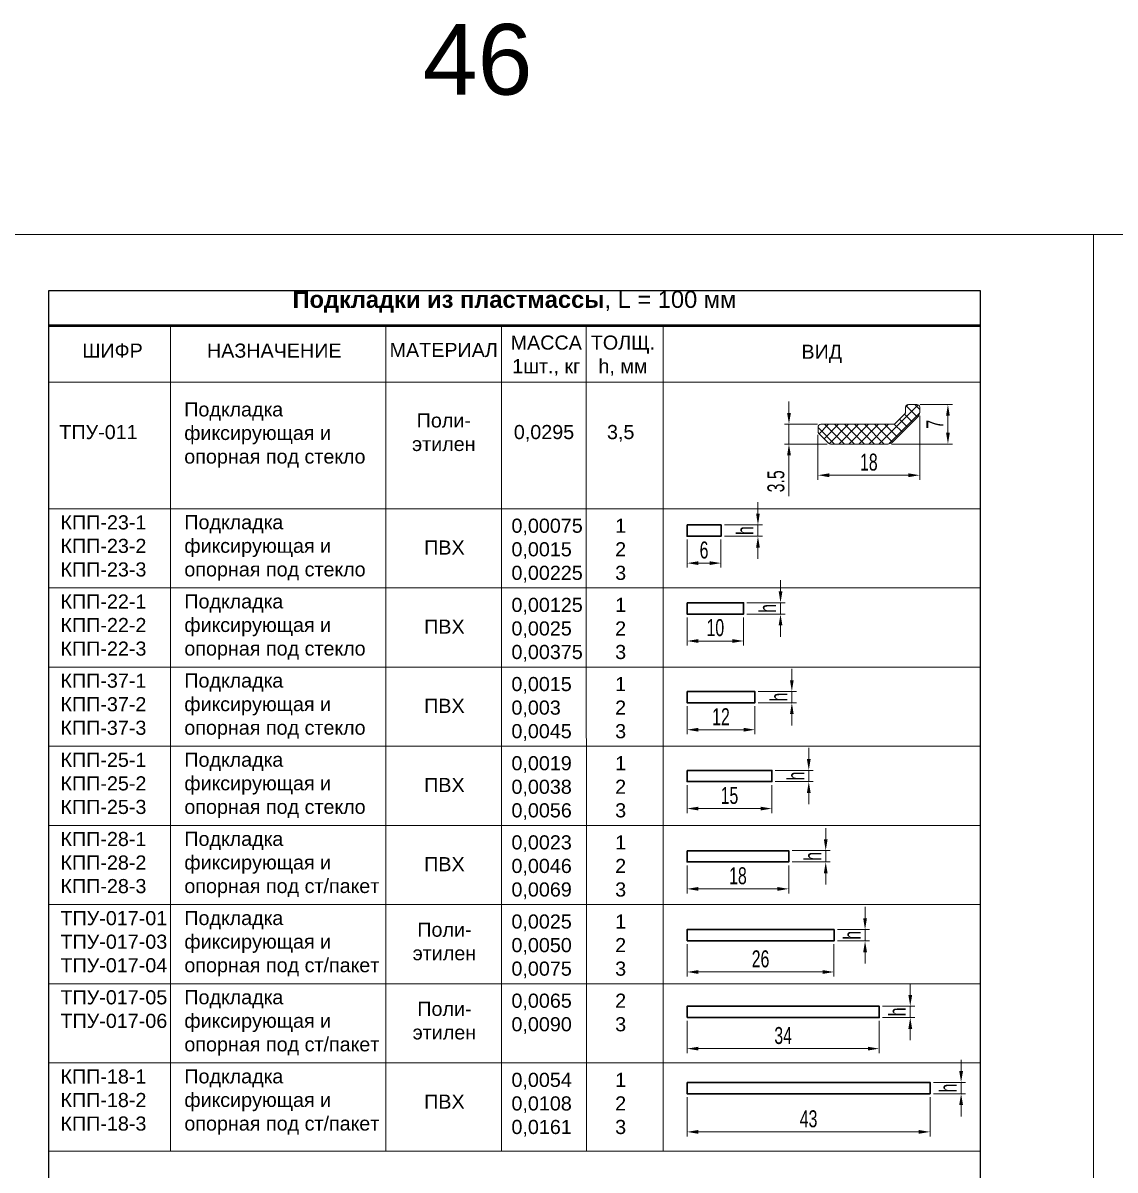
# Model space of a CAD drawing. Extents: x -37 to 4620, y -49 to 348.
# Drawn here: x 3590.5 to 3783.8, y 131.5 to 334.4 of the extents above; entities that cross this region are included whole.
import ezdxf

# ---------------------------------------------------------------- set-up
doc = ezdxf.new("R2010")
doc.units = 0
doc.header["$LTSCALE"] = 5
doc.layers.get('0').update_dxf_attribs({"linetype": 'CONTINUOUS', "lineweight": 30})
doc.layers.get('DEFPOINTS').update_dxf_attribs({"linetype": 'CONTINUOUS'})
for name, color, linetype, lineweight in [('3', 1, 'CONTINUOUS', 20), ('Dimentions', 5, 'CONTINUOUS', 15), ('Рамки', 1, 'CONTINUOUS', 15), ('Текстовый', 7, 'CONTINUOUS', 9), ('Уплотнители', 1, 'CONTINUOUS', 20), ('Штриховка', 1, 'CONTINUOUS', 5)]:
    doc.layers.add(name, color=color, linetype=linetype, lineweight=lineweight)
doc.layers.add('Скрытые', color=14, linetype='CONTINUOUS', plot=False)
doc.styles.add('3', font='RUSS.SHX', dxfattribs={"width": 0.7, "height": 3})
doc.styles.add('4', font='RUSS.shx', dxfattribs={"width": 0.7, "height": 3.5})
doc.styles.add('Каталожный', font='arial.ttf', dxfattribs={"height": 2.5})
doc.dimstyles.new('MX1$0', dxfattribs={"dimtxt": 2.5, "dimasz": 3, "dimexe": 1.3, "dimexo": 0.6, "dimgap": 0.6, "dimtad": 1, "dimdsep": 46, "dimtxsty": '4', "dimcen": 0, "dimclrd": 256, "dimclre": 256, "dimclrt": 256, "dimaunit": 1, "dimadec": 0, "dimazin": 0, "dimtfac": 1, "dimtmove": 0, "dimatfit": 3, "dimfxl": 1, "dimtvp": 1, "dimtolj": 1, "dimlwd": -1, "dimlwe": -1, "dimarcsym": 0})

# ---------------------------------------------------------------- blocks, each defined once
blk = doc.blocks.new('*D205')
at = {"layer": 'DEFPOINTS', "color": 0, "transparency": 16777216}
for p in [(3708.06, 158.45), (3742.06, 158.45), (3742.06, 152.95)]:
    blk.add_point(p, dxfattribs=at)
at = {"layer": 'Dimentions', "transparency": 16777216}
for p, q in [((3708.06, 157.85), (3708.06, 152.15)), ((3742.06, 157.85), (3742.06, 152.15)), ((3710.06, 152.95), (3740.06, 152.95))]:
    blk.add_line(p, q, dxfattribs=at)
for points in [[(3710.06, 153.28), (3710.06, 152.61), (3708.06, 152.95)], [(3740.06, 153.28), (3740.06, 152.61), (3742.06, 152.95)]]:
    blk.add_solid(points, dxfattribs=at)
at = {"layer": 'Dimentions', "transparency": 16777216, "insert": (3725.06, 155.25), "char_height": 3, "attachment_point": 5, "style": '3'}
blk.add_mtext('\\A1;34', dxfattribs=at)
blk = doc.blocks.new('*D206')
at = {"layer": 'DEFPOINTS', "color": 0, "transparency": 16777216}
for p in [(3708.06, 172.01), (3734.06, 172.01), (3734.06, 166.51)]:
    blk.add_point(p, dxfattribs=at)
at = {"layer": 'Dimentions', "transparency": 16777216}
for p, q in [((3708.06, 171.41), (3708.06, 165.71)), ((3734.06, 171.41), (3734.06, 165.71)), ((3710.06, 166.51), (3732.06, 166.51))]:
    blk.add_line(p, q, dxfattribs=at)
for points in [[(3710.06, 166.84), (3710.06, 166.17), (3708.06, 166.51)], [(3732.06, 166.84), (3732.06, 166.17), (3734.06, 166.51)]]:
    blk.add_solid(points, dxfattribs=at)
at = {"layer": 'Dimentions', "transparency": 16777216, "insert": (3721.06, 168.81), "char_height": 3, "attachment_point": 5, "style": '3'}
blk.add_mtext('\\A1;26', dxfattribs=at)
blk = doc.blocks.new('*D207')
at = {"layer": 'DEFPOINTS', "color": 0, "transparency": 16777216}
for p in [(3734.06, 174.01), (3734.06, 172.01), (3739.56, 172.01)]:
    blk.add_point(p, dxfattribs=at)
at = {"layer": 'Dimentions', "transparency": 16777216}
for p, q in [((3739.56, 176.01), (3739.56, 178.01)), ((3734.66, 174.01), (3740.36, 174.01)), ((3739.56, 174.01), (3739.56, 172.01)), ((3734.66, 172.01), (3740.36, 172.01)), ((3739.56, 170.01), (3739.56, 168.01))]:
    blk.add_line(p, q, dxfattribs=at)
for points in [[(3739.23, 176.01), (3739.9, 176.01), (3739.56, 174.01)], [(3739.23, 170.01), (3739.9, 170.01), (3739.56, 172.01)]]:
    blk.add_solid(points, dxfattribs=at)
at = {"layer": 'Dimentions', "transparency": 16777216, "insert": (3737.26, 173.01), "char_height": 3, "attachment_point": 5, "rotation": 90, "style": '3'}
blk.add_mtext('\\A1;h', dxfattribs=at)
blk = doc.blocks.new('*D208')
at = {"layer": 'DEFPOINTS', "color": 0, "transparency": 16777216}
for p in [(3718.06, 231.82), (3718.06, 229.82), (3724.6, 229.82)]:
    blk.add_point(p, dxfattribs=at)
at = {"layer": 'Dimentions', "transparency": 16777216}
for p, q in [((3724.6, 233.82), (3724.6, 235.82)), ((3718.66, 231.82), (3725.4, 231.82)), ((3724.6, 231.82), (3724.6, 229.82)), ((3718.66, 229.82), (3725.4, 229.82)), ((3724.6, 227.82), (3724.6, 225.82))]:
    blk.add_line(p, q, dxfattribs=at)
for points in [[(3724.27, 233.82), (3724.93, 233.82), (3724.6, 231.82)], [(3724.27, 227.82), (3724.93, 227.82), (3724.6, 229.82)]]:
    blk.add_solid(points, dxfattribs=at)
at = {"layer": 'Dimentions', "transparency": 16777216, "insert": (3722.3, 230.82), "char_height": 3, "attachment_point": 5, "rotation": 90, "style": '3'}
blk.add_mtext('\\A1;h', dxfattribs=at)
blk = doc.blocks.new('*D209')
at = {"layer": 'DEFPOINTS', "color": 0, "transparency": 16777216}
for p in [(3708.06, 144.97), (3751.06, 144.97), (3751.06, 138.22)]:
    blk.add_point(p, dxfattribs=at)
at = {"layer": 'Dimentions', "transparency": 16777216}
for p, q in [((3708.06, 144.37), (3708.06, 137.42)), ((3751.06, 144.37), (3751.06, 137.42)), ((3710.06, 138.22), (3749.06, 138.22))]:
    blk.add_line(p, q, dxfattribs=at)
for points in [[(3710.06, 138.55), (3710.06, 137.88), (3708.06, 138.22)], [(3749.06, 138.55), (3749.06, 137.88), (3751.06, 138.22)]]:
    blk.add_solid(points, dxfattribs=at)
at = {"layer": 'Dimentions', "transparency": 16777216, "insert": (3729.56, 140.52), "char_height": 3, "attachment_point": 5, "style": '3'}
blk.add_mtext('\\A1;43', dxfattribs=at)
blk = doc.blocks.new('*D210')
at = {"layer": 'DEFPOINTS', "color": 0, "transparency": 16777216}
for p in [(3708.06, 229.82), (3718.06, 229.82), (3718.06, 225.06)]:
    blk.add_point(p, dxfattribs=at)
at = {"layer": 'Dimentions', "transparency": 16777216}
for p, q in [((3708.06, 229.22), (3708.06, 224.26)), ((3718.06, 229.22), (3718.06, 224.26)), ((3710.06, 225.06), (3716.06, 225.06))]:
    blk.add_line(p, q, dxfattribs=at)
for points in [[(3710.06, 225.4), (3710.06, 224.73), (3708.06, 225.06)], [(3716.06, 225.4), (3716.06, 224.73), (3718.06, 225.06)]]:
    blk.add_solid(points, dxfattribs=at)
at = {"layer": 'Dimentions', "transparency": 16777216, "insert": (3713.06, 227.41), "char_height": 3, "attachment_point": 5, "style": '3'}
blk.add_mtext('\\A1;10', dxfattribs=at)
blk = doc.blocks.new('*D211')
at = {"layer": 'DEFPOINTS', "color": 0, "transparency": 16777216}
for p in [(3714.06, 245.6), (3714.06, 243.6), (3720.6, 243.6)]:
    blk.add_point(p, dxfattribs=at)
at = {"layer": 'Dimentions', "transparency": 16777216}
for p, q in [((3720.6, 247.6), (3720.6, 249.6)), ((3714.66, 245.6), (3721.4, 245.6)), ((3720.6, 245.6), (3720.6, 243.6)), ((3714.66, 243.6), (3721.4, 243.6)), ((3720.6, 241.6), (3720.6, 239.6))]:
    blk.add_line(p, q, dxfattribs=at)
for points in [[(3720.27, 247.6), (3720.93, 247.6), (3720.6, 245.6)], [(3720.27, 241.6), (3720.93, 241.6), (3720.6, 243.6)]]:
    blk.add_solid(points, dxfattribs=at)
at = {"layer": 'Dimentions', "transparency": 16777216, "insert": (3718.3, 244.6), "char_height": 3, "attachment_point": 5, "rotation": 90, "style": '3'}
blk.add_mtext('\\A1;h', dxfattribs=at)
blk = doc.blocks.new('*D212')
at = {"layer": 'DEFPOINTS', "color": 0, "transparency": 16777216}
for p in [(3708.06, 243.6), (3714.06, 243.6), (3714.06, 238.84)]:
    blk.add_point(p, dxfattribs=at)
at = {"layer": 'Dimentions', "transparency": 16777216}
for p, q in [((3708.06, 243), (3708.06, 238.04)), ((3714.06, 243), (3714.06, 238.04)), ((3710.06, 238.84), (3712.06, 238.84))]:
    blk.add_line(p, q, dxfattribs=at)
for points in [[(3710.06, 239.17), (3710.06, 238.51), (3708.06, 238.84)], [(3712.06, 239.17), (3712.06, 238.51), (3714.06, 238.84)]]:
    blk.add_solid(points, dxfattribs=at)
at = {"layer": 'Dimentions', "transparency": 16777216, "insert": (3711.06, 241.14), "char_height": 3, "attachment_point": 5, "style": '3'}
blk.add_mtext('\\A1;6', dxfattribs=at)
blk = doc.blocks.new('*D213')
at = {"layer": 'DEFPOINTS', "color": 0, "transparency": 16777216}
for p in [(3723.06, 202.18), (3723.06, 200.18), (3729.6, 200.18)]:
    blk.add_point(p, dxfattribs=at)
at = {"layer": 'Dimentions', "transparency": 16777216}
for p, q in [((3729.6, 204.18), (3729.6, 206.18)), ((3723.66, 202.18), (3730.4, 202.18)), ((3729.6, 202.18), (3729.6, 200.18)), ((3723.66, 200.18), (3730.4, 200.18)), ((3729.6, 198.18), (3729.6, 196.18))]:
    blk.add_line(p, q, dxfattribs=at)
for points in [[(3729.27, 204.18), (3729.93, 204.18), (3729.6, 202.18)], [(3729.27, 198.18), (3729.93, 198.18), (3729.6, 200.18)]]:
    blk.add_solid(points, dxfattribs=at)
at = {"layer": 'Dimentions', "transparency": 16777216, "insert": (3727.3, 201.18), "char_height": 3, "attachment_point": 5, "rotation": 90, "style": '3'}
blk.add_mtext('\\A1;h', dxfattribs=at)
blk = doc.blocks.new('*D214')
at = {"layer": 'DEFPOINTS', "color": 0, "transparency": 16777216}
for p in [(3708.06, 200.18), (3723.06, 200.18), (3723.06, 195.42)]:
    blk.add_point(p, dxfattribs=at)
at = {"layer": 'Dimentions', "transparency": 16777216}
for p, q in [((3708.06, 199.58), (3708.06, 194.62)), ((3723.06, 199.58), (3723.06, 194.62)), ((3710.06, 195.42), (3721.06, 195.42))]:
    blk.add_line(p, q, dxfattribs=at)
for points in [[(3710.06, 195.75), (3710.06, 195.08), (3708.06, 195.42)], [(3721.06, 195.75), (3721.06, 195.08), (3723.06, 195.42)]]:
    blk.add_solid(points, dxfattribs=at)
at = {"layer": 'Dimentions', "transparency": 16777216, "insert": (3715.56, 197.72), "char_height": 3, "attachment_point": 5, "style": '3'}
blk.add_mtext('\\A1;15', dxfattribs=at)
blk = doc.blocks.new('*D215')
at = {"layer": 'DEFPOINTS', "color": 0, "transparency": 16777216}
for p in [(3726.06, 187.97), (3726.06, 185.97), (3732.6, 185.97)]:
    blk.add_point(p, dxfattribs=at)
at = {"layer": 'Dimentions', "transparency": 16777216}
for p, q in [((3732.6, 189.97), (3732.6, 191.97)), ((3726.66, 187.97), (3733.4, 187.97)), ((3732.6, 187.97), (3732.6, 185.97)), ((3726.66, 185.97), (3733.4, 185.97)), ((3732.6, 183.97), (3732.6, 181.97))]:
    blk.add_line(p, q, dxfattribs=at)
for points in [[(3732.27, 189.97), (3732.93, 189.97), (3732.6, 187.97)], [(3732.27, 183.97), (3732.93, 183.97), (3732.6, 185.97)]]:
    blk.add_solid(points, dxfattribs=at)
at = {"layer": 'Dimentions', "transparency": 16777216, "insert": (3730.3, 186.97), "char_height": 3, "attachment_point": 5, "rotation": 90, "style": '3'}
blk.add_mtext('\\A1;h', dxfattribs=at)
blk = doc.blocks.new('*D216')
at = {"layer": 'DEFPOINTS', "color": 0, "transparency": 16777216}
for p in [(3708.06, 185.97), (3726.06, 185.97), (3726.06, 181.21)]:
    blk.add_point(p, dxfattribs=at)
at = {"layer": 'Dimentions', "transparency": 16777216}
for p, q in [((3708.06, 185.37), (3708.06, 180.41)), ((3726.06, 185.37), (3726.06, 180.41)), ((3710.06, 181.21), (3724.06, 181.21))]:
    blk.add_line(p, q, dxfattribs=at)
for points in [[(3710.06, 181.54), (3710.06, 180.87), (3708.06, 181.21)], [(3724.06, 181.54), (3724.06, 180.87), (3726.06, 181.21)]]:
    blk.add_solid(points, dxfattribs=at)
at = {"layer": 'Dimentions', "transparency": 16777216, "insert": (3717.06, 183.51), "char_height": 3, "attachment_point": 5, "style": '3'}
blk.add_mtext('\\A1;18', dxfattribs=at)
blk = doc.blocks.new('*D217')
at = {"layer": 'DEFPOINTS', "color": 0, "transparency": 16777216}
for p in [(3742.06, 160.45), (3742.06, 158.45), (3747.56, 158.45)]:
    blk.add_point(p, dxfattribs=at)
at = {"layer": 'Dimentions', "transparency": 16777216}
for p, q in [((3747.56, 162.45), (3747.56, 164.45)), ((3742.66, 160.45), (3748.36, 160.45)), ((3747.56, 160.45), (3747.56, 158.45)), ((3742.66, 158.45), (3748.36, 158.45)), ((3747.56, 156.45), (3747.56, 154.45))]:
    blk.add_line(p, q, dxfattribs=at)
for points in [[(3747.23, 162.45), (3747.9, 162.45), (3747.56, 160.45)], [(3747.23, 156.45), (3747.9, 156.45), (3747.56, 158.45)]]:
    blk.add_solid(points, dxfattribs=at)
at = {"layer": 'Dimentions', "transparency": 16777216, "insert": (3745.26, 159.45), "char_height": 3, "attachment_point": 5, "rotation": 90, "style": '3'}
blk.add_mtext('\\A1;h', dxfattribs=at)
blk = doc.blocks.new('*D218')
at = {"layer": 'DEFPOINTS', "color": 0, "transparency": 16777216}
for p in [(3751.06, 146.97), (3751.06, 144.97), (3756.56, 144.97)]:
    blk.add_point(p, dxfattribs=at)
at = {"layer": 'Dimentions', "transparency": 16777216}
for p, q in [((3756.56, 148.97), (3756.56, 150.97)), ((3751.66, 146.97), (3757.36, 146.97)), ((3756.56, 146.97), (3756.56, 144.97)), ((3751.66, 144.97), (3757.36, 144.97)), ((3756.56, 142.97), (3756.56, 140.97))]:
    blk.add_line(p, q, dxfattribs=at)
for points in [[(3756.23, 148.97), (3756.9, 148.97), (3756.56, 146.97)], [(3756.23, 142.97), (3756.9, 142.97), (3756.56, 144.97)]]:
    blk.add_solid(points, dxfattribs=at)
at = {"layer": 'Dimentions', "transparency": 16777216, "insert": (3754.26, 145.97), "char_height": 3, "attachment_point": 5, "rotation": 90, "style": '3'}
blk.add_mtext('\\A1;h', dxfattribs=at)
blk = doc.blocks.new('*D219')
at = {"layer": 'DEFPOINTS', "color": 0, "transparency": 16777216}
for p in [(3708.06, 214.13), (3720.06, 214.13), (3720.06, 209.37)]:
    blk.add_point(p, dxfattribs=at)
at = {"layer": 'Dimentions', "transparency": 16777216}
for p, q in [((3708.06, 213.53), (3708.06, 208.57)), ((3720.06, 213.53), (3720.06, 208.57)), ((3710.06, 209.37), (3718.06, 209.37))]:
    blk.add_line(p, q, dxfattribs=at)
for points in [[(3710.06, 209.7), (3710.06, 209.03), (3708.06, 209.37)], [(3718.06, 209.7), (3718.06, 209.03), (3720.06, 209.37)]]:
    blk.add_solid(points, dxfattribs=at)
at = {"layer": 'Dimentions', "transparency": 16777216, "insert": (3714.06, 211.67), "char_height": 3, "attachment_point": 5, "style": '3'}
blk.add_mtext('\\A1;12', dxfattribs=at)
blk = doc.blocks.new('*D220')
at = {"layer": 'DEFPOINTS', "color": 0, "transparency": 16777216}
for p in [(3720.06, 216.13), (3720.06, 214.13), (3726.6, 214.13)]:
    blk.add_point(p, dxfattribs=at)
at = {"layer": 'Dimentions', "transparency": 16777216}
for p, q in [((3726.6, 218.13), (3726.6, 220.13)), ((3720.66, 216.13), (3727.4, 216.13)), ((3726.6, 216.13), (3726.6, 214.13)), ((3720.66, 214.13), (3727.4, 214.13)), ((3726.6, 212.13), (3726.6, 210.13))]:
    blk.add_line(p, q, dxfattribs=at)
for points in [[(3726.27, 218.13), (3726.93, 218.13), (3726.6, 216.13)], [(3726.27, 212.13), (3726.93, 212.13), (3726.6, 214.13)]]:
    blk.add_solid(points, dxfattribs=at)
at = {"layer": 'Dimentions', "transparency": 16777216, "insert": (3724.3, 215.13), "char_height": 3, "attachment_point": 5, "rotation": 90, "style": '3'}
blk.add_mtext('\\A1;h', dxfattribs=at)
blk = doc.blocks.new('*D221')
at = {"layer": 'DEFPOINTS', "color": 0, "transparency": 16777216}
for p in [(3749.23, 265.49), (3731.23, 262.11), (3731.23, 254.39)]:
    blk.add_point(p, dxfattribs=at)
at = {"layer": 'Dimentions', "transparency": 16777216}
for p, q in [((3749.23, 264.89), (3749.23, 253.59)), ((3731.23, 261.51), (3731.23, 253.59)), ((3747.23, 254.39), (3733.23, 254.39))]:
    blk.add_line(p, q, dxfattribs=at)
for points in [[(3733.23, 254.72), (3733.23, 254.05), (3731.23, 254.39)], [(3747.23, 254.72), (3747.23, 254.05), (3749.23, 254.39)]]:
    blk.add_solid(points, dxfattribs=at)
at = {"layer": 'Dimentions', "transparency": 16777216, "insert": (3740.23, 256.69), "char_height": 3, "attachment_point": 5, "style": '3'}
blk.add_mtext('\\A1;18', dxfattribs=at)
blk = doc.blocks.new('*D222')
at = {"layer": 'DEFPOINTS', "color": 0, "transparency": 16777216}
for p in [(3748.73, 266.91), (3743.65, 259.91), (3754.23, 259.91)]:
    blk.add_point(p, dxfattribs=at)
at = {"layer": 'Dimentions', "transparency": 16777216}
for p, q in [((3749.33, 266.91), (3755.03, 266.91)), ((3754.23, 264.91), (3754.23, 261.91)), ((3744.25, 259.91), (3755.03, 259.91))]:
    blk.add_line(p, q, dxfattribs=at)
for points in [[(3753.9, 264.91), (3754.56, 264.91), (3754.23, 266.91)], [(3753.9, 261.91), (3754.56, 261.91), (3754.23, 259.91)]]:
    blk.add_solid(points, dxfattribs=at)
at = {"layer": 'Dimentions', "transparency": 16777216, "insert": (3751.93, 263.41), "char_height": 3, "attachment_point": 5, "rotation": 90, "style": '3'}
blk.add_mtext('\\A1;7', dxfattribs=at)
blk = doc.blocks.new('*D223')
at = {"layer": 'DEFPOINTS', "color": 0, "transparency": 16777216}
for p in [(3726.09, 263.41), (3731.73, 263.41), (3733.44, 259.91)]:
    blk.add_point(p, dxfattribs=at)
at = {"layer": 'Dimentions', "transparency": 16777216}
for p, q in [((3726.09, 265.41), (3726.09, 267.41)), ((3731.13, 263.41), (3725.29, 263.41)), ((3726.09, 263.41), (3726.09, 259.91)), ((3732.84, 259.91), (3725.29, 259.91)), ((3726.09, 257.91), (3726.09, 250.71))]:
    blk.add_line(p, q, dxfattribs=at)
for points in [[(3725.76, 265.41), (3726.43, 265.41), (3726.09, 263.41)], [(3725.76, 257.91), (3726.43, 257.91), (3726.09, 259.91)]]:
    blk.add_solid(points, dxfattribs=at)
at = {"layer": 'Dimentions', "transparency": 16777216, "insert": (3723.79, 253.31), "char_height": 3, "attachment_point": 5, "rotation": 90, "style": '3'}
blk.add_mtext('\\A1;3.5', dxfattribs=at)

msp = doc.modelspace()

# ---------------------------------------------------------------- hatches: boundary and pattern name
at = {"layer": 'Штриховка', "lineweight": 5}
h = msp.add_hatch(dxfattribs=at)
h.set_pattern_fill('ANSI37', color=256, scale=10, angle=180, style=0)
h.set_pattern_definition([(225, (-1011.0515, 2597.3906), (0.88388348, -0.88388348), []), (315, (-1011.0515, 2597.3906), (0.88388348, 0.88388348), [])])
edge = h.paths.add_edge_path()
edge.add_arc((3747.231, 266.407), 0.5, 90, 180, ccw=False)
edge.add_line((3747.231, 266.907), (3748.731, 266.907))
edge.add_arc((3748.731, 266.407), 0.5, 0, 90, ccw=False)
edge.add_line((3749.231, 266.407), (3749.231, 265.492))
edge.add_arc((3748.231, 265.492), 1, -45, 0, ccw=False)
edge.add_line((3748.939, 264.785), (3744.353, 260.2))
edge.add_arc((3743.646, 260.907), 1, 270, 315, ccw=False)
edge.add_line((3743.646, 259.907), (3733.44, 259.907))
edge.add_arc((3733.44, 260.407), 0.5, 225, 270, ccw=False)
edge.add_line((3733.087, 260.053), (3731.38, 261.76))
edge.add_arc((3731.733, 262.114), 0.5, 180, 225, ccw=False)
edge.add_line((3731.233, 262.114), (3731.233, 262.907))
edge.add_arc((3731.733, 262.907), 0.5, 90, 180, ccw=False)
edge.add_line((3731.733, 263.407), (3744.524, 263.407))
edge.add_arc((3744.524, 263.907), 0.5, 270, 315)
edge.add_line((3744.878, 263.553), (3746.585, 265.26))
edge.add_arc((3746.231, 265.614), 0.5, 315, 360)
edge.add_line((3746.731, 265.614), (3746.731, 266.407))

# ---------------------------------------------------------------- linework, layer by layer
at = {"linetype": 'Continuous', "lineweight": 50}
msp.add_line((3595, 280.874, 0.081), (3760, 280.88, 0.114), dxfattribs=at)
at = {"elevation": 0.081}
for points in [[(3708.065, 245.6), (3714.065, 245.6), (3714.065, 243.6), (3708.065, 243.6)], [(3708.065, 231.825), (3718.065, 231.825), (3718.065, 229.825), (3708.065, 229.825)], [(3708.065, 216.128), (3720.065, 216.128), (3720.065, 214.128), (3708.065, 214.128)], [(3708.065, 202.178), (3723.065, 202.178), (3723.065, 200.178), (3708.065, 200.178)], [(3708.065, 187.966), (3726.065, 187.966), (3726.065, 185.966), (3708.065, 185.966)], [(3708.065, 172.007), (3734.065, 172.007), (3734.065, 174.007), (3708.065, 174.007)], [(3708.065, 158.448), (3742.065, 158.448), (3742.065, 160.448), (3708.065, 160.448)], [(3708.065, 146.973), (3708.065, 144.973), (3751.065, 144.973), (3751.065, 146.973)]]:
    msp.add_lwpolyline(points, close=True, dxfattribs=at)
at = {"layer": '3', "color": 0, "linetype": 'Continuous'}
msp.add_line((3595, 270.874, -764.663), (3760, 270.874, 0.081), dxfattribs=at)
at = {"layer": 'Рамки', "linetype": 'Continuous'}
for p, q in [((3594.991, 280.874, 0.081), (3595, 134.81, 0.081)), ((3616.626, 280.876, 0.081), (3616.635, 134.81, 0.081)), ((3654.729, 280.879, 0.081), (3654.738, 134.81, 0.081)), ((3675.22, 280.875, 0.081), (3675.229, 134.81, 0.081)), ((3690.22, 280.875, 0.081), (3690.229, 134.81, 0.081)), ((3703.796, 280.875, 0.081), (3703.806, 134.81, 0.081)), ((3759.991, 280.88, 0.081), (3760, 134.81, 0.081)), ((3594.992, 248.456, 0.081), (3760, 248.457, 0.081)), ((3594.993, 234.452, 0.081), (3760.001, 234.452, 0.081)), ((3594.993, 220.447, 0.081), (3760.001, 220.447, 0.081)), ((3594.986, 206.442, 0.081), (3759.994, 206.443, 0.081)), ((3594.993, 192.437, 0.081), (3760.001, 192.438, 0.081)), ((3594.993, 178.432, 0.081), (3760.001, 178.433, 0.081)), ((3594.993, 164.427, 0.081), (3760.001, 164.428, 0.081)), ((3594.993, 150.423, 0.081), (3760.001, 150.423, 0.081)), ((3594.993, 134.81, 0.081), (3760.001, 134.81, 0.081))]:
    msp.add_line(p, q, dxfattribs=at)
for points in [[(3780, 297), (3570, 297), (3570, 0), (3780, 0)], [(3780, 297), (3990, 297), (3990, 0), (3780, 0)]]:
    msp.add_lwpolyline(points, close=True, dxfattribs=at)
at = {"layer": 'Скрытые', "linetype": 'Continuous'}
msp.add_lwpolyline([(3760, 10), (3760, 287), (3595, 287), (3595, 10)], close=True, dxfattribs=at)
at = {"layer": 'Уплотнители', "elevation": -26.662}
msp.add_lwpolyline([(3746.731, 266.407, -0.4142136), (3747.231, 266.907), (3748.731, 266.907, -0.4142136), (3749.231, 266.407), (3749.231, 265.492, -0.1989124), (3748.939, 264.785), (3744.353, 260.2, -0.1989124), (3743.646, 259.907), (3733.44, 259.907, -0.1989124), (3733.087, 260.053), (3731.38, 261.76, -0.1989124), (3731.233, 262.114), (3731.233, 262.907, -0.4142136), (3731.733, 263.407), (3744.524, 263.407, 0.1989124), (3744.878, 263.553), (3746.585, 265.26, 0.1989124), (3746.731, 265.614)], format="xyb", close=True, dxfattribs=at)

# ---------------------------------------------------------------- texts
at = {"layer": 'Скрытые', "linetype": 'Continuous', "insert": (3652.052, 334.219), "char_height": 17.5, "width": 37.86037, "attachment_point": 1, "style": 'Каталожный'}
msp.add_mtext('\\pxqc;{\\H0.71429x;46}', dxfattribs=at)
at = {"layer": 'Текстовый', "color": 1, "linetype": 'Continuous', "style": 'Каталожный'}
for s, insert, char_height, width, attachment_point in [('\\pxqc;{\\fArial|b1|i0|c204|p34;\\C256;Подкладки из пластмассы\\fArial|b0|i0|c204|p34;, L = 100 мм }', (3595, 287), 3, 165, 1), ('\\pxqc;МАССА\\P1шт., кг', (3674.127, 279.109, 0.081), 2.5, 18, 1), ('\\pxqc;ТОЛЩ.\\Ph, мм', (3687.703, 279.109, 0.081), 2.5, 18, 1), ('\\pxqc;ШИФР', (3595, 277.684, 0.081), 2.5, 22.72496, 1), ('\\pxqc;НАЗНАЧЕНИЕ', (3616.645, 277.685, 0.081), 2.5, 36.67929, 1), ('\\pxqc;МАТЕРИАЛ', (3654.729, 277.801, 0.081), 2.5, 20.4905, 1), ('\\pxqc;ВИД', (3731.898, 275.874, 0.081), 2.5, 56.20339, 5), ('\\pxql;Подкладка фиксирующая и опорная под стекло', (3619.046, 267.29, 0.081), 2.5, 34.90204, 1), ('\\pxqc;Поли-\\Pэтилен', (3664.996, 265.339, 0.081), 2.5, 20.46562, 2), ('\\pxql;ТПУ-011', (3596.946, 263.28, 0.081), 2.5, 15.84446, 1), ('\\pxqc;0,0295', (3682.729, 263.28, 0.081), 2.5, 15, 2), ('\\pxqc;3,5', (3696.305, 263.28, 0.081), 2.5, 15, 2), ('\\pxql;КПП-23-1\\PКПП-23-2\\PКПП-23-3', (3597.144, 247.308, 0.081), 2.5, 19.54374, 1), ('\\pxql;Подкладка фиксирующая и опорная под стекло', (3619.066, 247.33, 0.081), 2.5, 34.90204, 1), ('\\pxql;0,00075\\P0,0015\\P0,00225', (3676.967, 246.708, 0.081), 2.5, 19.54374, 1), ('\\pxqc;1\\P2\\P3', (3688.799, 246.708, 0.081), 2.5, 15, 1), ('\\pxqc;ПВХ', (3665.104, 242.852, 0.081), 2.5, 20.64323, 2), ('\\pxql;КПП-22-1\\PКПП-22-2\\PКПП-22-3', (3597.144, 233.304, 0.081), 2.5, 19.54374, 1), ('\\pxql;Подкладка фиксирующая и опорная под стекло', (3619.066, 233.326, 0.081), 2.5, 34.90204, 1), ('\\pxql;0,00125\\P0,0025\\P0,00375', (3676.967, 232.703, 0.081), 2.5, 19.54374, 1), ('\\pxqc;1\\P2\\P3', (3688.799, 232.703, 0.081), 2.5, 15, 1), ('\\pxqc;ПВХ', (3665.104, 228.848, 0.081), 2.5, 20.64323, 2), ('\\pxql;КПП-37-1\\PКПП-37-2\\PКПП-37-3', (3597.137, 219.299, 0.081), 2.5, 19.54374, 1), ('\\pxql;Подкладка фиксирующая и опорная под стекло', (3619.059, 219.321, 0.081), 2.5, 34.90204, 1), ('\\pxql;0,0015\\P0,003\\P0,0045', (3676.961, 218.698, 0.081), 2.5, 19.54374, 1), ('\\pxqc;1\\P2\\P3', (3688.792, 218.698, 0.081), 2.5, 15, 1), ('\\pxqc;ПВХ', (3665.098, 214.843, 0.081), 2.5, 20.64323, 2), ('\\pxql;КПП-25-1\\PКПП-25-2\\PКПП-25-3', (3597.144, 205.294, 0.081), 2.5, 19.54374, 1), ('\\pxql;Подкладка фиксирующая и опорная под стекло', (3619.066, 205.316, 0.081), 2.5, 34.90204, 1), ('\\pxql;0,0019\\P0,0038\\P0,0056', (3676.968, 204.693, 0.081), 2.5, 19.54374, 1), ('\\pxqc;1\\P2\\P3', (3688.799, 204.693, 0.081), 2.5, 15, 1), ('\\pxqc;ПВХ', (3665.105, 200.838, 0.081), 2.5, 20.64323, 2), ('\\pxql;КПП-28-1\\PКПП-28-2\\PКПП-28-3', (3597.144, 191.289, 0.081), 2.5, 19.54374, 1), ('\\pxql;Подкладка фиксирующая и опорная под ст/пакет', (3619.066, 191.311, 0.081), 2.5, 34.90204, 1), ('\\pxql;0,0023\\P0,0046\\P0,0069', (3676.968, 190.688, 0.081), 2.5, 19.54374, 1), ('\\pxqc;1\\P2\\P3', (3688.799, 190.688, 0.081), 2.5, 15, 1), ('\\pxqc;ПВХ', (3665.105, 186.833, 0.081), 2.5, 20.64323, 2), ('\\pxql;ТПУ-017-01\\PТПУ-017-03\\PТПУ-017-04', (3597.144, 177.284, 0.081), 2.5, 19.54374, 1), ('\\pxql;Подкладка фиксирующая и опорная под ст/пакет', (3619.067, 177.306, 0.081), 2.5, 34.90204, 1), ('\\pxql;0,0025\\P0,0050\\P0,0075', (3676.968, 176.684, 0.081), 2.5, 19.54374, 1), ('\\pxqc;1\\P2\\P3', (3688.799, 176.684, 0.081), 2.5, 15, 1), ('\\pxqc;Поли-\\Pэтилен', (3665.105, 175.246, 0.081), 2.5, 20.64323, 2), ('\\pxql;ТПУ-017-05\\PТПУ-017-06', (3597.144, 163.28, 0.081), 2.5, 19.54374, 1), ('\\pxql;Подкладка фиксирующая и опорная под ст/пакет', (3619.068, 163.302, 0.081), 2.5, 34.90204, 1), ('\\pxql;0,0065\\P0,0090', (3676.968, 162.679, 0.081), 2.5, 19.54374, 1), ('\\pxqc;2\\P3', (3688.799, 162.679, 0.081), 2.5, 15, 1), ('\\pxqc;Поли-\\Pэтилен', (3665.105, 161.241, 0.081), 2.5, 20.64323, 2), ('\\pxql;КПП-18-1\\PКПП-18-2\\PКПП-18-3', (3597.144, 149.275, 0.081), 2.5, 19.54374, 1), ('\\pxql;Подкладка фиксирующая и опорная под ст/пакет', (3619.068, 149.297, 0.081), 2.5, 34.90204, 1), ('\\pxql;0,0054\\P0,0108\\P0,0161', (3676.968, 148.674, 0.081), 2.5, 19.54374, 1), ('\\pxqc;1\\P2\\P3', (3688.799, 148.674, 0.081), 2.5, 15, 1), ('\\pxqc;ПВХ', (3665.105, 144.819, 0.081), 2.5, 20.64323, 2)]:
    msp.add_mtext(s, dxfattribs=dict(at, insert=insert, char_height=char_height, width=width, attachment_point=attachment_point))

# ---------------------------------------------------------------- dimensions: what is measured, and where the dimension line sits
at = {"layer": 'Dimentions'}
dim = msp.add_linear_dim(base=(3726.094, 263.407, -26.662), p1=(3733.44, 259.907, -26.662), p2=(3731.733, 263.407, -26.662), angle=90, dimstyle='MX1$0', override={"dimasz": 2, "dimexe": 0.8, "dimgap": 0.8, "dimlfac": 1, "dimtxsty": '3'}, dxfattribs=at)
dim.commit()
dim.dimension.update_dxf_attribs({"geometry": '*D223', "text_midpoint": (3726.094, 253.307, -26.662), "dimtype": 160})
for base, p1, p2, angle, override, picture, middle in [((3754.231, 259.907, -26.662), (3748.731, 266.907, -26.662), (3743.646, 259.907, -26.662), 90, {"dimasz": 2, "dimexe": 0.8, "dimgap": 0.8, "dimlfac": 1, "dimtxsty": '3'}, '*D222', (3751.931, 263.407, -26.662)), ((3731.233, 254.386, -26.662), (3749.231, 265.492, -26.662), (3731.233, 262.114, -26.662), 180, {"dimasz": 2, "dimexe": 0.8, "dimgap": 0.8, "dimdec": 1, "dimlfac": 1, "dimtxsty": '3'}, '*D221', (3740.232, 256.686, -26.662))]:
    dim = msp.add_linear_dim(base=base, p1=p1, p2=p2, angle=angle, dimstyle='MX1$0', override=override, dxfattribs=at)
    dim.commit()
    dim.dimension.update_dxf_attribs({"geometry": picture, "text_midpoint": middle})
for base, p1, p2, picture, middle in [((3720.601, 243.6, 0.081), (3714.065, 245.6, 0.081), (3714.065, 243.6, 0.081), '*D211', (3720.601, 244.6, 0.081)), ((3724.601, 229.825, 0.081), (3718.065, 231.825, 0.081), (3718.065, 229.825, 0.081), '*D208', (3724.601, 230.825, 0.081)), ((3726.601, 214.128, 0.081), (3720.065, 216.128, 0.081), (3720.065, 214.128, 0.081), '*D220', (3726.601, 215.128, 0.081)), ((3729.601, 200.178, 0.081), (3723.065, 202.178, 0.081), (3723.065, 200.178, 0.081), '*D213', (3729.601, 201.178, 0.081)), ((3732.601, 185.966, 0.081), (3726.065, 187.966, 0.081), (3726.065, 185.966, 0.081), '*D215', (3732.601, 186.966, 0.081)), ((3739.565, 172.007, 0.081), (3734.065, 174.007, 0.081), (3734.065, 172.007, 0.081), '*D207', (3739.565, 173.007, 0.081)), ((3747.565, 158.448, 0.081), (3742.065, 160.448, 0.081), (3742.065, 158.448, 0.081), '*D217', (3747.565, 159.448, 0.081)), ((3756.565, 144.973, 0.081), (3751.065, 146.973, 0.081), (3751.065, 144.973, 0.081), '*D218', (3756.565, 145.973, 0.081))]:
    dim = msp.add_linear_dim(base=base, p1=p1, p2=p2, angle=90, text='h', dimstyle='MX1$0', override={"dimasz": 2, "dimexe": 0.8, "dimgap": 0.8, "dimtxsty": '3'}, dxfattribs=at)
    dim.commit()
    dim.dimension.update_dxf_attribs({"geometry": picture, "text_midpoint": middle, "dimtype": 160})
for base, p1, p2, picture, middle in [((3714.065, 238.84, 0.081), (3708.065, 243.6, 0.081), (3714.065, 243.6, 0.081), '*D212', (3711.065, 241.14, 0.081)), ((3718.065, 225.065, 0.081), (3708.065, 229.825, 0.081), (3718.065, 229.825, 0.081), '*D210', (3713.065, 227.408, 0.081)), ((3720.065, 209.368, 0.081), (3708.065, 214.128, 0.081), (3720.065, 214.128, 0.081), '*D219', (3714.065, 211.668, 0.081)), ((3723.065, 195.418, 0.081), (3708.065, 200.178, 0.081), (3723.065, 200.178, 0.081), '*D214', (3715.565, 197.718, 0.081)), ((3726.065, 181.206, 0.081), (3708.065, 185.966, 0.081), (3726.065, 185.966, 0.081), '*D216', (3717.065, 183.506, 0.081)), ((3751.065, 138.216, 0.081), (3708.065, 144.973, 0.081), (3751.065, 144.973, 0.081), '*D209', (3729.565, 140.516, 0.081))]:
    dim = msp.add_linear_dim(base=base, p1=p1, p2=p2, dimstyle='MX1$0', override={"dimasz": 2, "dimexe": 0.8, "dimgap": 0.8, "dimlfac": 1, "dimtxsty": '3'}, dxfattribs=at)
    dim.commit()
    dim.dimension.update_dxf_attribs({"geometry": picture, "text_midpoint": middle})
for base, p1, p2, picture, middle in [((3734.065, 166.507, 0.081), (3708.065, 172.007, 0.081), (3734.065, 172.007, 0.081), '*D206', (3721.065, 166.507, 0.081)), ((3742.065, 152.948, 0.081), (3708.065, 158.448, 0.081), (3742.065, 158.448, 0.081), '*D205', (3725.065, 152.948, 0.081))]:
    dim = msp.add_linear_dim(base=base, p1=p1, p2=p2, dimstyle='MX1$0', override={"dimasz": 2, "dimexe": 0.8, "dimgap": 0.8, "dimlfac": 1, "dimtxsty": '3'}, dxfattribs=at)
    dim.commit()
    dim.dimension.update_dxf_attribs({"geometry": picture, "text_midpoint": middle, "dimtype": 160})

doc.saveas('drawing.dxf')
